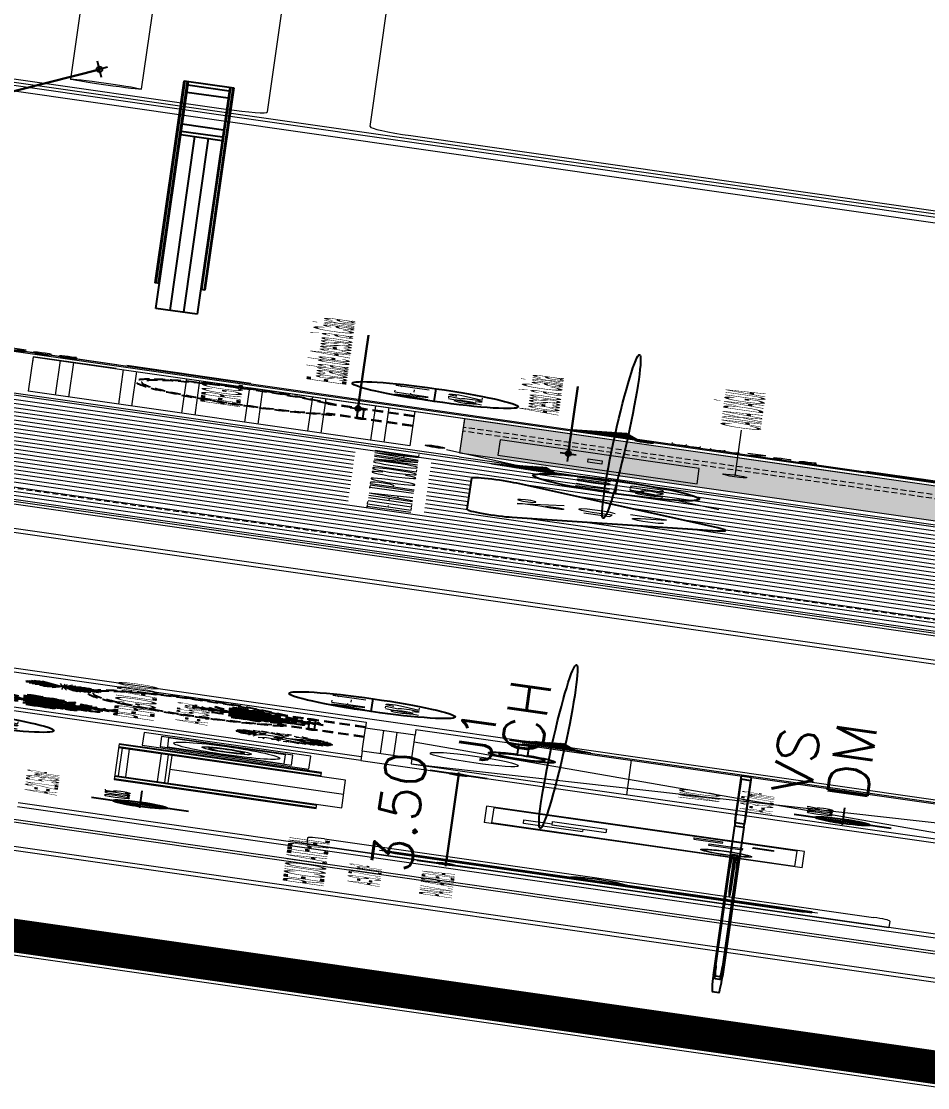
# Model space of a CAD drawing. Header units: millimetres. Extents: x -361192058 to 101130107379, y -14071650034 to 19218552450.
# Drawn here: x -137578.3 to -137417.7, y 41003.3 to 41192.3 of the extents above; entities that cross this region are included whole.
import ezdxf
from ezdxf.enums import TextEntityAlignment as Align

# ---------------------------------------------------------------- set-up
doc = ezdxf.new("R2010")
doc.units = ezdxf.units.MM
doc.header["$LTSCALE"] = 0.5
doc.linetypes.add('HIDDEN', pattern=[0.375, 0.25, -0.125])
doc.linetypes.add('HIDDEN2', pattern=[0.1875, 0.125, -0.0625])
for name, color, linetype in [('02', 2, 'Continuous'), ('08', 8, 'Continuous'), ('3', 3, 'Continuous'), ('APBAN', 4, 'Continuous'), ('CONEXAO_AG_FRIA', 3, 'Continuous'), ('CONEXAO_ESGOTO', 7, 'Continuous'), ('DETALHE_CONEXAO_EG', 3, 'Continuous'), ('DIVERSOS', 4, 'Continuous'), ('ESQUADRIA', 3, 'Continuous'), ('ESQUADRIAS', 3, 'Continuous'), ('FMPLANT', 3, 'Continuous'), ('HATCH', 8, 'Continuous'), ('MOBIL-I', 251, 'Continuous'), ('parede', 2, 'Continuous'), ('PISO', 8, 'Continuous'), ('projeção 02', 7, 'HIDDEN2'), ('texto pequeno', 3, 'Continuous'), ('TEXTO2', 3, 'Continuous'), ('tubulação esg', 4, 'Continuous'), ('TUBULAÇÃO_HIDRÁULICA', 5, 'Continuous'), ('TXT_0', 7, 'Continuous')]:
    doc.layers.add(name, color=color, linetype=linetype)
doc.styles.add('ADITIVOCAD', font='ROMANS.shx')
doc.styles.add('R80', font='simplex.shx', dxfattribs={"height": 0.2})
doc.styles.add('ROMANS', font='romans', dxfattribs={"height": 0.1})
doc.styles.add('SANSSERIF', font='sas_____.pfb', dxfattribs={"height": 1})
doc.styles.get("Standard").update_dxf_attribs({"font": 'txt.shx', "height": 0.12})
doc.dimstyles.new('COTAS', dxfattribs={"dimtxt": 0.08, "dimasz": 0.06, "dimexe": 0.18, "dimexo": 0.0625, "dimgap": 0.05, "dimtad": 1, "dimdec": 4, "dimzin": 4, "dimdsep": 46, "dimtxsty": 'R80', "dimblk1": 'DOT', "dimblk2": 'DOT', "dimsah": 1, "dimcen": 0.09, "dimse1": 1, "dimse2": 1, "dimclrt": 150, "dimadec": 0, "dimazin": 0, "dimtfac": 1, "dimtdec": 4, "dimtmove": 2, "dimatfit": 3, "dimldrblk": 'DOT', "dimfxl": 0, "dimtolj": 1, "dimtzin": 0, "dimarcsym": 0})
doc.dimstyles.new('ESCALA50', dxfattribs={"dimtxt": 0.1, "dimasz": 0.06, "dimexe": 0.18, "dimexo": 0.06, "dimgap": 0.1, "dimtad": 1, "dimzin": 4, "dimdsep": 46, "dimtxsty": 'Standard', "dimblk1": 'BOLA', "dimblk2": 'BOLA', "dimsah": 1, "dimcen": -0.06, "dimse1": 1, "dimse2": 1, "dimclrd": 7, "dimclrt": 3, "dimadec": 0, "dimazin": 0, "dimtfac": 1, "dimtix": 1, "dimtmove": 0, "dimatfit": 3, "dimldrblk": 'BOLA', "dimfxl": 0, "dimtolj": 1, "dimtzin": 4, "dimarcsym": 0})

# ---------------------------------------------------------------- blocks, each defined once
blk = doc.blocks.new('_Dot')
at = {"color": 0, "lineweight": -2}
blk.add_line((-0.5, 0), (-1, 0), dxfattribs=at)
at = {"color": 0, "const_width": 0.5}
blk.add_lwpolyline([(-0.25, 0, 1), (0.25, 0, 1)], format="xyb", close=True, dxfattribs=at)
blk = doc.blocks.new('DOT')
for p, q in [((0, -1.5), (0, 1.5)), ((1.5, 0), (-1.5, 0))]:
    blk.add_line(p, q)
blk.add_circle((0, 0), 0.5)
blk = doc.blocks.new('ADC_SETA3')
blk.add_lwpolyline([(-0.3034, 0), (0.3034, 0, 0.668179), (0.3317, 0.0683), (0.0283, 0.3746, 0.414214), (-0.0283, 0.3746), (-0.3317, 0.0683, 0.668179), (-0.3034, 0), (-0.3034, 0)], format="xyb")
blk = doc.blocks.new('BOLA')
for p, q in [((0, -1.435), (0, 1.435)), ((-1.435, 0), (1.435, 0))]:
    blk.add_line(p, q)
blk.add_circle((0, 0), 0.452)
blk = doc.blocks.new('ESCADA')
at = {"layer": '08', "linetype": 'HIDDEN'}
for p, q in [((-0.22, 0.91), (-0.22, 0.6222)), ((-0.2, 0.91), (-0.2, 0.6222)), ((0.2, 0.91), (0.2, 0.6222)), ((0.22, 0.91), (0.22, 0.6222)), ((-0.2, 0.7422), (0.2, 0.7422)), ((-0.2, 0.7222), (0.2, 0.7222)), ((-0.22, 0.6222), (-0.2, 0.6222)), ((0.2, 0.6222), (0.22, 0.6222))]:
    blk.add_line(p, q, dxfattribs=at)
for points in [[(-0.21, 0.7222, 1), (-0.21, 0.7422, 1)], [(0.21, 0.7222, -1), (0.21, 0.7422, -1)]]:
    blk.add_lwpolyline(points, format="xyb", close=True, dxfattribs=at)
for centre in [(-0.21, 0.7322), (0.21, 0.7322)]:
    blk.add_circle(centre, 0.0175, dxfattribs=at)
for radius, start, end in [(0.37, 126.4837, 53.5163), (0.35, 128.9448, 51.0552)]:
    blk.add_arc((0, 0.35), radius, start, end, dxfattribs=at)
blk = doc.blocks.new('Adh_hicol0')
for radius in [0.559, 0.515]:
    blk.add_circle((0, 0), radius)
blk = doc.blocks.new('Adh_BalaoAf')
for p, q in [((0, 0), (0.65, 0)), ((1.8, 0), (1.15, 0))]:
    blk.add_line(p, q)
blk.add_circle((0.9, 0), 0.25)
blk = doc.blocks.new('Adh_Afn')
blk.add_line((-0.25, 0), (0.25, 0))
blk.add_circle((0, 0), 0.25)
at = {"flags": 8}
for tag, p in [('$AF', (0, 0.0703)), ('$DIAM', (0, -0.0909))]:
    blk.add_attdef(tag, text='', height=0.1, dxfattribs=at).set_placement(p, align=Align.MIDDLE)
blk = doc.blocks.new('s1')
for p, q in [((0.7674, 1.4896), (0.7674, 2.0988)), ((0.7674, 2.0988), (2.7072, 2.0988)), ((0.9277, 1.4148), (0.9277, 2.0988)), ((2.5469, 2.0988), (2.5469, 1.4148)), ((2.7072, 2.0988), (2.7072, 1.4896)), ((0.9277, 1.9385), (2.5469, 1.9385)), ((1.4675, 1.9385), (1.4675, 1.4148)), ((2.0072, 1.9385), (2.0072, 1.4148)), ((0.9277, 1.4896), (0.7674, 1.4896)), ((2.7072, 1.4896), (2.5469, 1.4896)), ((2.5469, 1.4148), (0.9277, 1.4148))]:
    blk.add_line(p, q)
at = {"layer": 'PISO'}
for p, q in [((0.7781, 1.4896), (0.7781, 2.0988)), ((0.7995, 1.4896), (0.7995, 2.0988)), ((0.8957, 1.4896), (0.8957, 2.0988)), ((0.9171, 1.4896), (0.9171, 2.0988)), ((0.9277, 2.0881), (2.5469, 2.0881)), ((2.5576, 2.0988), (2.5576, 1.4896)), ((2.579, 2.0988), (2.579, 1.4896)), ((2.6752, 2.0988), (2.6752, 1.4896)), ((2.6965, 2.0988), (2.6965, 1.4896)), ((0.9277, 2.0667), (2.5469, 2.0667)), ((0.9277, 1.9705), (2.5469, 1.9705)), ((0.9277, 1.9492), (2.5469, 1.9492))]:
    blk.add_line(p, q, dxfattribs=at)
blk = doc.blocks.new('ADC_CHUVEIRO')
for p, q in [((0, 0.045), (0, -0.045)), ((0.03, 0.015), (0, 0.045)), ((0.395, 0.015), (0.03, 0.015)), ((0.03, -0.015), (0.03, 0.015)), ((0, -0.045), (0.03, -0.015)), ((0.03, -0.015), (0.3953, -0.015))]:
    blk.add_line(p, q)
blk.add_circle((0.494, 0.0009), 0.07)
blk.add_arc((0.494, 0.0009), 0.1, 189.1456, 171.891)
blk = doc.blocks.new('Adc_nivelpl')
h = blk.add_hatch()
h.set_pattern_fill('_U', color=256, scale=0.005, angle=45, style=0, double=1)
h.set_pattern_definition([(45, (-5.8772514, -3.5161936), (-0.003535534, 0.003535534), []), (135, (-5.8772514, -3.5161936), (-0.003535534, -0.003535534), [])])
h.paths.add_polyline_path([(0.1954, -0.0865, 0.414214), (0.0865, -0.1954), (0.1954, -0.1954)])
h.paths.add_polyline_path([(0.1954, -0.1954), (0.1954, -0.3043, 0.414214), (0.3043, -0.1954)])
for p, q in [((0.1954, 0), (0.1954, -0.3908)), ((0.8958, -0.1954), (0, -0.1954))]:
    blk.add_line(p, q)
blk.add_circle((0.1954, -0.1954), 0.1089)
at = {"flags": 8}
blk.add_attdef('NIVEL', (0.3642, -0.1501), '', height=0.1, dxfattribs=at)
blk = doc.blocks.new('ADC_VASO_02')
blk.add_lwpolyline([(-0.175, 0.15), (-0.175, 0.6, -0.414214), (-0.125, 0.65), (0.125, 0.65, -0.414214), (0.175, 0.6), (0.175, 0.1496)], format="xyb")
for points in [[(0.1388, 0.2754, -0.414214), (0.0988, 0.2354), (-0.0948, 0.2354, -0.414214), (-0.1348, 0.2754), (-0.1348, 0.5704, -0.414214), (-0.0948, 0.6104), (0.0988, 0.6104, -0.414214), (0.1388, 0.5704)], [(0.1303, 0.2754, -0.414214), (0.0988, 0.2439), (-0.0948, 0.2439, -0.414214), (-0.1263, 0.2754), (-0.1263, 0.5704, -0.414214), (-0.0948, 0.6019), (0.0988, 0.6019, -0.414214), (0.1303, 0.5704)], [(-0.17, 0.15, 0.414214), (-0.2, 0.12), (-0.2, 0), (0.2, 0), (0.2, 0.12, 0.414214), (0.17, 0.15)], [(-0.17, 0.14, 0.414214), (-0.19, 0.12), (-0.19, 0.01), (0.19, 0.01), (0.19, 0.12, 0.414214), (0.17, 0.14)]]:
    blk.add_lwpolyline(points, format="xyb", close=True)
blk.add_lwpolyline([(0.0363, 0.2439), (0.0363, 0.3375), (-0.0344, 0.3375), (-0.0344, 0.2439)])
blk.add_arc((0.0009, 0.3215), 0.0388, 24.3951, 155.6049)
blk = doc.blocks.new('A1194DB', base_point=(2.905, 11.0463))
for p in [(2.905, 11.5463), (2.4126, 11.1332), (3.3974, 11.1332), (2.9918, 10.5539)]:
    blk.add_line(p, (2.905, 11.0463))
for centre, radius, start, end in [((2.8119, 11.432), 0.1154, 36.28997, 99.62433), ((2.7184, 11.2969), 0.2598, 44.07628, 73.37936), ((2.998, 11.432), 0.1154, 80.37567, 143.71003), ((3.0916, 11.2969), 0.2598, 106.62064, 135.92372), ((2.8119, 11.3638), 0.1154, 36.28997, 99.62433), ((2.7184, 11.2287), 0.2598, 44.07628, 73.37936), ((2.998, 11.3638), 0.1154, 80.37567, 143.71003), ((3.0916, 11.2287), 0.2598, 106.62064, 135.92372), ((2.695, 11.3621), 0.0575, 139.742, 258.74753), ((2.7729, 11.4076), 0.1251, 184.61802, 228.21064), ((2.7604, 11.2616), 0.1598, 25.24891, 95.39371), ((2.6762, 11.1619), 0.2679, 31.37119, 75.03657), ((3.0495, 11.2616), 0.1598, 84.60629, 154.75109), ((3.1337, 11.1619), 0.2679, 104.96343, 148.62881), ((2.7604, 11.1707), 0.1598, 25.24891, 95.39371), ((2.6762, 11.0709), 0.2679, 31.37119, 75.03657), ((3.0495, 11.1707), 0.1598, 84.60629, 154.75109), ((3.1337, 11.0709), 0.2679, 104.96343, 148.62881), ((3.2361, 11.2628), 0.1154, 80.37567, 143.71003), ((3.3297, 11.1277), 0.2598, 106.62064, 135.92372), ((2.5413, 11.2049), 0.1154, 160.37567, 223.71003), ((2.6906, 11.2736), 0.2598, 186.62064, 215.92372), ((2.6085, 11.1931), 0.1154, 160.37567, 223.71003), ((2.7578, 11.2618), 0.2598, 186.62064, 215.92372), ((2.7181, 11.2261), 0.1598, 164.60629, 234.75109), ((2.8309, 11.2917), 0.2679, 184.96343, 228.62881), ((2.8076, 11.2103), 0.1598, 164.60629, 234.75109), ((2.9205, 11.2759), 0.2679, 184.96343, 228.62881), ((2.7506, 11.0931), 0.1558, 3.42594, 103.63458), ((2.6859, 11.0105), 0.2357, 21.66646, 83.18779), ((2.8857, 11.2065), 0.1558, 156.36542, 256.57406), ((2.9783, 11.2559), 0.2357, 176.81221, 238.33354), ((3.0593, 11.0931), 0.1558, 76.36542, 176.57406), ((3.124, 11.0105), 0.2357, 96.81221, 158.33354), ((2.8316, 11.2559), 0.2357, 301.66646, 3.18779), ((2.9242, 11.2065), 0.1558, 283.42594, 23.63458), ((2.8895, 11.2759), 0.2679, 311.37119, 355.03657), ((3.0023, 11.2103), 0.1598, 305.24891, 15.39371), ((2.979, 11.2917), 0.2679, 311.37119, 355.03657), ((3.0919, 11.2261), 0.1598, 305.24891, 15.39371), ((3.0521, 11.2618), 0.2598, 324.07628, 353.37936), ((3.2015, 11.1931), 0.1154, 316.28997, 19.62433), ((3.1193, 11.2736), 0.2598, 324.07628, 353.37936), ((3.2686, 11.2049), 0.1154, 316.28997, 19.62433), ((2.509, 11.0217), 0.1154, 116.28997, 179.62433), ((2.6258, 10.9061), 0.2598, 124.07628, 153.37936), ((2.5762, 11.0099), 0.1154, 116.28997, 179.62433), ((2.693, 10.8942), 0.2598, 124.07628, 153.37936), ((2.6679, 10.9413), 0.1598, 105.24891, 175.39371), ((2.7514, 10.8411), 0.2679, 111.37119, 155.03657), ((2.7574, 10.9256), 0.1598, 105.24891, 175.39371), ((2.841, 10.8253), 0.2679, 111.37119, 155.03657), ((2.8321, 10.9024), 0.1558, 83.42594, 183.63458), ((2.9022, 10.8244), 0.2357, 101.66646, 163.18779), ((2.8087, 11.0276), 0.0563, 114.22575, 255.12788), ((2.8535, 11.0404), 0.078, 150.43977, 228.66943), ((2.9077, 10.8244), 0.2357, 16.81221, 78.33354), ((2.9778, 10.9024), 0.1558, 356.36542, 96.57406), ((2.9689, 10.8253), 0.2679, 24.96343, 68.62881), ((3.0525, 10.9256), 0.1598, 4.60629, 74.75109), ((3.0585, 10.8411), 0.2679, 24.96343, 68.62881), ((3.1421, 10.9413), 0.1598, 4.60629, 74.75109), ((3.1169, 10.8942), 0.2598, 26.62064, 55.92372), ((3.2338, 11.0099), 0.1154, 0.37567, 63.71003), ((3.1373, 10.5587), 0.5402, 115.47721, 156.6585), ((2.7588, 10.9805), 0.0869, 144.98654, 244.40339), ((2.9354, 11.0633), 0.25, 187.57587, 215.89417), ((2.683, 11.0436), 0.2357, 286.81221, 348.33354), ((2.7611, 10.9735), 0.1558, 266.36542, 6.57406), ((2.916, 10.9339), 0.1295, 161.44767, 239.36723), ((3.2224, 11.0216), 0.4224, 185.40074, 208.13904), ((3.0651, 11.0271), 0.1558, 193.42594, 293.63458), ((3.1145, 11.1197), 0.2357, 211.66646, 273.18779), ((2.5634, 10.9046), 0.0575, 139.742, 258.74753), ((2.6413, 10.9501), 0.1251, 184.61802, 228.21064), ((2.6825, 10.8858), 0.0575, 139.742, 258.74753), ((2.7604, 10.9313), 0.1251, 184.61802, 228.21064), ((2.791, 10.8669), 0.0766, 138.87442, 278.97626), ((2.8575, 10.9036), 0.125, 173.75364, 244.09705), ((3.3391, 11.1328), 0.2598, 234.07628, 263.37936), ((3.2704, 10.9835), 0.1154, 226.28997, 289.62433), ((2.7249, 10.8131), 0.057, 167.05775, 302.85325), ((2.7577, 10.8453), 0.08, 185.18449, 268.65396), ((2.6839, 10.9824), 0.2679, 294.96343, 338.62881), ((2.7842, 10.8988), 0.1598, 274.60629, 344.75109), ((3.1345, 11.0618), 0.2679, 221.37119, 265.03657), ((3.0689, 10.949), 0.1598, 215.24891, 285.39371), ((3.2089, 10.7748), 0.0575, 101.25247, 220.258), ((3.2868, 10.7293), 0.1251, 131.78936, 175.38198), ((2.7249, 10.7316), 0.057, 167.05775, 302.85325), ((2.7577, 10.7638), 0.08, 185.18449, 268.65396), ((2.6997, 10.8928), 0.2679, 294.96343, 338.62881), ((2.8, 10.8092), 0.1598, 274.60629, 344.75109), ((3.1503, 10.9723), 0.2679, 221.37119, 265.03657), ((3.0847, 10.8594), 0.1598, 215.24891, 285.39371), ((2.7529, 10.8344), 0.2598, 296.62064, 325.92372), ((2.8685, 10.7175), 0.1154, 270.37567, 333.71003), ((3.1204, 10.8992), 0.2598, 234.07628, 263.37936), ((3.0517, 10.7498), 0.1154, 226.28997, 289.62433), ((2.7647, 10.7672), 0.2598, 296.62064, 325.92372), ((2.8803, 10.6504), 0.1154, 270.37567, 333.71003), ((3.1323, 10.832), 0.2598, 234.07628, 263.37936), ((3.0635, 10.6827), 0.1154, 226.28997, 289.62433)]:
    blk.add_arc(centre, radius, start, end)
blk = doc.blocks.new('*D1657')
at = {"layer": 'Defpoints', "color": 0, "transparency": 16777216}
for p in [(3985.4769, 2469.3613), (3985.4769, 2469.3613), (3988.9769, 2469.3613)]:
    blk.add_point(p, dxfattribs=at)
at = {"layer": 'DIVERSOS', "color": 7, "lineweight": -2, "transparency": 16777216}
blk.add_line((3988.9169, 2469.3613), (3985.5369, 2469.3613), dxfattribs=at)
at = {"layer": 'DIVERSOS', "color": 7, "lineweight": -2, "transparency": 16777216, "xscale": 0.06, "yscale": 0.06, "zscale": 0.06, "rotation": 180}
blk.add_blockref('BOLA', (3985.4769, 2469.3613), dxfattribs=at)
at = {"layer": 'DIVERSOS', "color": 7, "lineweight": -2, "transparency": 16777216, "xscale": 0.06, "yscale": 0.06, "zscale": 0.06}
blk.add_blockref('BOLA', (3988.9769, 2469.3613), dxfattribs=at)
at = {"layer": 'DIVERSOS', "color": 3, "lineweight": 18, "transparency": 16777216, "insert": (3987.2269, 2469.5213), "char_height": 0.12, "attachment_point": 5}
blk.add_mtext('\\A1;3.50', dxfattribs=at)
blk = doc.blocks.new('APROVADO QUADRA 21.2 MBVII')
at = {"layer": 'DIVERSOS', "lineweight": 18}
h = blk.add_hatch(dxfattribs=at)
h.set_pattern_fill('AR-CONC', color=8, scale=0.002, style=0)
h.set_pattern_definition([(50, (2631.5659, 1171.2343), (0.36436934, -0.03187817), [0.0381, -0.4191]), (355, (2631.5659, 1171.2343), (-0.07048565, 0.382113286), [0.03048, -0.33528]), (100.451, (2631.59628, 1171.23164), (0.293885003, 0.350233376), [0.03238, -0.35618]), (46.1842, (2631.5659, 1171.3359), (0.54215808, -0.08408466), [0.05715, -0.62865]), (96.6356, (2631.6111, 1171.3289), (0.47480847, 0.49485111), [0.04857, -0.53427]), (351.184, (2631.5659, 1171.3359), (0.47480921, 0.49485024), [0.04572, -0.50292]), (21, (2631.6167, 1171.3105), (0.30322976, -0.204531037), [0.0381, -0.4191]), (326, (2631.6167, 1171.3105), (0.12360406, 0.36837593), [0.03048, -0.33528]), (71.4514, (2631.642, 1171.29346), (0.42683298, 0.163845715), [0.03238, -0.35618]), (37.5, (2631.56591, 1171.2343), (0.0061772065, 0.169110078), [0, -0.331216, 0, -0.34036, 0, -0.33655]), (7.5, (2631.56591, 1171.2343), (0.133639325, 0.20036115), [0, -0.194056, 0, -0.323596, 0, -0.12827]), (327.5, (2631.45263, 1171.2343), (0.27118119, -0.011457488), [0, -0.127, 0, -0.39624, 0, -0.52578]), (317.5, (2631.40183, 1171.2343), (0.296258363, 0.050852982), [0, -0.1651, 0, -0.263144, 0, -0.37338])])
h.paths.add_polyline_path([(4002.6691, 2469.4943), (4002.6691, 2467.1443), (4001.3191, 2467.1443), (4001.3191, 2469.4943)])
edge = h.paths.add_edge_path(flags=17)
edge.add_line((4002.6691, 2469.4943), (4002.4441, 2469.4943))
at = {"layer": 'HATCH', "lineweight": 18}
h = blk.add_hatch(dxfattribs=at)
h.set_pattern_fill('LINE,_O', color=256, scale=0.001, angle=337.2881)
h.set_pattern_definition([(337.28811485, (1767.6451693, 2332.3506027), (0.0012258592473, 0.002928804211), [])])
h.paths.add_polyline_path([(4001.2451, 2469.2324), (4001.0818, 2469.3985), (4001.0428, 2469.197)])
h = blk.add_hatch(dxfattribs=at)
h.set_pattern_fill('LINE,_O', color=256, scale=0.001, angle=-21.5112)
h.set_pattern_definition([(338.48882318, (1760.5087426, 2285.407704), (0.001164217631, 0.002953848728), [])])
h.paths.add_polyline_path([(3990.7499, 2469.0641), (3990.5832, 2469.2267), (3990.5484, 2469.0244)])
h = blk.add_hatch(dxfattribs=at)
h.set_pattern_fill('LINE,_O', color=256, scale=0.001, angle=-21.5112)
h.set_pattern_definition([(338.48882318, (1772.7443883, 2285.3521848), (0.001164217631, 0.002953848728), [])])
h.paths.add_polyline_path([(4002.9855, 2469.0086), (4002.8189, 2469.1712), (4002.7841, 2468.9689)])
at = {"color": 8, "lineweight": 18}
blk.add_line((3989.4496, 2469.7532), (3989.4456, 2469.7471), dxfattribs=at)
at = {"layer": '02', "color": 8, "lineweight": 18}
blk.add_line((4002.8191, 2470.7943), (4002.8191, 2470.9443), dxfattribs=at)
at = {"layer": '02', "lineweight": 18}
blk.add_lwpolyline([(3979.6187, 2438.8395), (4040.8187, 2438.8395), (4040.8187, 2483.3895), (3979.6187, 2483.3895)], close=True, dxfattribs=at)
at = {"layer": '02', "lineweight": 18, "const_width": 0.1}
blk.add_lwpolyline([(3980.3687, 2439.5895), (4040.0687, 2439.5895), (4040.0687, 2482.6395), (3980.3687, 2482.6395)], close=True, dxfattribs=at)
at = {"layer": '02', "color": 5, "lineweight": 18}
blk.add_circle((3990.5296, 2469.0099), 0.0284, dxfattribs=at)
at = {"layer": 'CONEXAO_ESGOTO', "lineweight": 18}
for p, q in [((4002.8416, 2470.14), (4002.8416, 2470.5142)), ((4002.8416, 2467.9105), (4002.8416, 2468.2848))]:
    blk.add_line(p, q, dxfattribs=at)
for points in [[(4002.8416, 2470.5142), (4002.804, 2470.3382), (4002.8791, 2470.3382)], [(4002.8416, 2468.2848), (4002.804, 2468.1087), (4002.8791, 2468.1087)]]:
    blk.add_solid(points, dxfattribs=at)
at = {"layer": 'DETALHE_CONEXAO_EG', "lineweight": 18}
for radius in [0.03, 0.0275]:
    blk.add_circle((4001.4225, 2469.5697), radius, dxfattribs=at)
for centre, radius, start, end in [((4001.4225, 2469.5697), 0.025, 0.1014, 180.0974), ((4001.41, 2469.5641), 0.0137, 24.1256, 156.0732), ((4001.4225, 2469.5697), 0.025, 180.1001, 0.0961), ((4001.4349, 2469.5753), 0.0137, 204.1256, 336.0732)]:
    blk.add_arc(centre, radius, start, end, dxfattribs=at)
at = {"layer": 'DIVERSOS', "color": 8, "lineweight": 18}
for p, q in [((3995.8191, 2456.1443), (3995.8191, 2478.7443)), ((3995.9691, 2456.6443), (3995.9691, 2478.7443)), ((4002.8191, 2470.5443), (4002.8191, 2471.6943)), ((4002.6691, 2470.5443), (4002.6691, 2470.7943)), ((4001.3191, 2470.7118), (4002.6691, 2470.7118)), ((4001.3191, 2470.6718), (4002.6691, 2470.6718)), ((4001.3191, 2470.5218), (4002.6691, 2470.5218)), ((4001.3191, 2470.4818), (4002.6691, 2470.4818)), ((4001.3191, 2470.3318), (4002.6691, 2470.3318)), ((4001.3191, 2470.2918), (4002.6691, 2470.2918)), ((4001.3191, 2470.1418), (4002.6691, 2470.1418)), ((4001.3191, 2470.1018), (4002.6691, 2470.1018)), ((4001.3191, 2469.9518), (4002.6691, 2469.9518)), ((4001.3191, 2469.9118), (4002.6691, 2469.9118)), ((4001.3191, 2469.7618), (4002.6691, 2469.7618)), ((4001.3191, 2469.7218), (4002.6691, 2469.7218)), ((3989.3519, 2469.6565), (3990.2519, 2469.6565)), ((3989.3519, 2469.5065), (3990.2519, 2469.5065))]:
    blk.add_line(p, q, dxfattribs=at)
at = {"layer": 'DIVERSOS', "lineweight": 18}
for p, q in [((4001.3808, 2469.5349), (4001.0428, 2469.197)), ((4002.7841, 2468.9689), (4002.8189, 2469.1712)), ((4000.551, 2468.7051), (4000.6893, 2468.8434))]:
    blk.add_line(p, q, dxfattribs=at)
blk.add_lwpolyline([(4002.7841, 2468.9689), (4002.9855, 2469.0086), (4002.8189, 2469.1712)], dxfattribs=at)
at = {"layer": 'DIVERSOS', "color": 8, "lineweight": 18}
blk.add_lwpolyline([(4001.6714, 2469.1118), (4001.8033, 2469.1118), (4001.8033, 2469.0697), (4001.6714, 2469.0697)], close=True, dxfattribs=at)
at = {"layer": 'DIVERSOS', "lineweight": 18}
blk.add_circle((4000.8661, 2469.0202), 0.25, dxfattribs=at)
at = {"layer": 'ESQUADRIA', "color": 8, "lineweight": 18}
for p, q in [((3990.2519, 2469.6015), (3989.3519, 2469.6015)), ((3990.2519, 2469.5615), (3989.3519, 2469.5615))]:
    blk.add_line(p, q, dxfattribs=at)
at = {"layer": 'ESQUADRIAS', "color": 8, "lineweight": 18}
for p, q in [((4002.8191, 2478.7443), (4002.8191, 2463.7443)), ((3997.0191, 2472.7943), (3997.0191, 2466.4943)), ((4001.1691, 2469.4943), (4001.1691, 2470.9443)), ((4002.6691, 2470.7943), (4001.3191, 2470.7943)), ((4001.3191, 2469.6443), (4001.3191, 2470.7943)), ((4002.6691, 2470.7943), (4002.4441, 2470.7943)), ((4002.6691, 2470.7943), (4002.6691, 2468.1443)), ((4002.6691, 2470.1443), (4002.6691, 2468.2943)), ((4002.6691, 2470.1443), (4002.6691, 2468.2943)), ((4002.6691, 2469.6443), (4001.3191, 2469.6443)), ((4002.6691, 2469.6443), (4002.4441, 2469.6443)), ((4001.1691, 2469.4943), (4001.1691, 2466.9943)), ((4002.6691, 2469.4943), (4001.3191, 2469.4943)), ((4001.3191, 2469.4943), (4001.3191, 2467.1443)), ((4002.6691, 2468.1443), (4002.6691, 2464.4443))]:
    blk.add_line(p, q, dxfattribs=at)
blk.add_lwpolyline([(4001.4373, 2468.78), (4002.0373, 2468.78), (4002.0373, 2469.38), (4001.4373, 2469.38)], close=True, dxfattribs=at)
at = {"layer": 'FMPLANT', "color": 8, "lineweight": 18}
for p, q in [((3990.1794, 2470.5666), (3990.1279, 2470.6662)), ((3990.1794, 2470.5666), (3990.1354, 2470.6681)), ((3990.1794, 2470.5666), (3990.1545, 2470.6771)), ((3990.1794, 2470.5666), (3990.1645, 2470.6792)), ((3990.172, 2470.6224), (3990.1745, 2470.6781)), ((3990.1794, 2470.5666), (3990.1828, 2470.6792)), ((3990.1794, 2470.5666), (3990.1953, 2470.6792)), ((3990.1794, 2470.5666), (3990.2094, 2470.6741)), ((3990.1794, 2470.5666), (3990.2277, 2470.6672)), ((3990.1794, 2470.5666), (3990.2384, 2470.6621)), ((3990.0946, 2470.6178), (3990.0914, 2470.6303)), ((3990.1794, 2470.5666), (3990.0931, 2470.6362)), ((3990.1794, 2470.5666), (3990.1046, 2470.6503)), ((3990.1794, 2470.5666), (3990.1171, 2470.6592)), ((3990.1794, 2470.5666), (3990.2484, 2470.6542)), ((3990.1794, 2470.5666), (3990.265, 2470.6413)), ((3990.1794, 2470.5666), (3990.2742, 2470.6303)), ((3990.2265, 2470.6077), (3990.2551, 2470.6542)), ((3990.1794, 2470.5666), (3990.0748, 2470.5984)), ((3990.0748, 2470.5984), (3990.0748, 2470.5984)), ((3990.1794, 2470.5666), (3990.0773, 2470.6124)), ((3990.1794, 2470.5666), (3990.084, 2470.6243)), ((3990.1794, 2470.5666), (3990.0682, 2470.5704)), ((3990.1794, 2470.5666), (3990.0682, 2470.5555)), ((3990.1794, 2470.5666), (3990.0723, 2470.5346)), ((3990.1794, 2470.5666), (3990.0773, 2470.5207)), ((3990.1794, 2470.5666), (3990.0823, 2470.5117)), ((3990.1794, 2470.5666), (3990.0931, 2470.4987)), ((3990.1794, 2470.5666), (3990.1005, 2470.4858)), ((3990.1794, 2470.5666), (3990.1071, 2470.4828)), ((3990.1794, 2470.5666), (3990.1462, 2470.4608)), ((3990.1794, 2470.5666), (3990.162, 2470.4597)), ((3990.1794, 2470.5666), (3990.1712, 2470.4537)), ((3990.1794, 2470.5666), (3990.177, 2470.4548)), ((3990.1794, 2470.5666), (3990.2925, 2470.5755)), ((3990.1794, 2470.5666), (3990.2916, 2470.5614)), ((3990.1794, 2470.5666), (3990.29, 2470.5545)), ((3990.1794, 2470.5666), (3990.285, 2470.5295)), ((3990.1794, 2470.5666), (3990.2808, 2470.5136)), ((3990.1794, 2470.5666), (3990.2725, 2470.5017)), ((3990.1794, 2470.5666), (3990.1945, 2470.4518)), ((3990.1794, 2470.5666), (3990.1836, 2470.4567)), ((3990.1794, 2470.5666), (3990.2309, 2470.4668)), ((3990.1794, 2470.5666), (3990.2451, 2470.4747)), ((3990.1794, 2470.5666), (3990.2609, 2470.4817)), ((3990.1794, 2470.5666), (3990.2161, 2470.4597)), ((3990.1794, 2470.5666), (3990.2684, 2470.4877)), ((3990.1794, 2470.5666), (3990.2966, 2470.5396)), ((3990.1794, 2470.5666), (3990.2086, 2470.4588)), ((3990.1088, 2470.5455), (3990.0731, 2470.5246)), ((3990.2478, 2470.5189), (3990.2659, 2470.4976)), ((3990.1576, 2470.4973), (3990.1554, 2470.4597)), ((3989.387, 2470.0064), (3989.4132, 2470.0366)), ((3989.387, 2470.0064), (3989.3881, 2470.0281)), ((3989.4253, 2470.0076), (3989.4284, 2470.0366)), ((3989.4395, 2470.0112), (3989.4375, 2470.0378)), ((3989.4556, 2470.022), (3989.4485, 2470.0366)), ((3989.4496, 2470.0112), (3989.4668, 2470.0342)), ((3989.4778, 2470.0003), (3989.4697, 2470.0318)), ((3989.4768, 2469.9651), (3989.4809, 2470.0331)), ((3989.493, 2470.0088), (3989.4909, 2470.0281)), ((3989.3739, 2469.9942), (3989.3345, 2469.999)), ((3989.3739, 2469.9942), (3989.3709, 2470.0233)), ((3989.387, 2470.0064), (3989.3739, 2469.9942)), ((3989.4284, 2469.9857), (3989.387, 2470.0064)), ((3989.3901, 2469.976), (3989.389, 2469.9942)), ((3989.4082, 2469.999), (3989.4152, 2470.0161)), ((3989.4485, 2470.0112), (3989.4253, 2470.0076)), ((3989.4536, 2469.976), (3989.4496, 2470.0112)), ((3989.4688, 2469.9894), (3989.4626, 2470.0064)), ((3989.4919, 2470.0076), (3989.5071, 2470.0172)), ((3989.4919, 2469.987), (3989.4919, 2470.0076)), ((3989.503, 2469.9797), (3989.5142, 2469.9979)), ((3989.5131, 2469.999), (3989.5182, 2470.0148)), ((3989.5142, 2469.9979), (3989.5312, 2469.999)), ((3989.3376, 2469.9445), (3989.3083, 2469.9688)), ((3989.391, 2469.9736), (3989.3184, 2469.9857)), ((3989.3901, 2469.9749), (3989.4284, 2469.9857)), ((3989.4395, 2469.9471), (3989.391, 2469.9736)), ((3989.4304, 2469.987), (3989.4536, 2469.976)), ((3989.4395, 2469.9482), (3989.4355, 2469.9664)), ((3989.4395, 2469.9471), (3989.4768, 2469.9651)), ((3989.4556, 2469.9773), (3989.4688, 2469.9894)), ((3989.4768, 2469.9664), (3989.497, 2469.9471)), ((3989.4789, 2469.9918), (3989.503, 2469.9797)), ((3989.5312, 2469.9664), (3989.5433, 2469.987)), ((3989.5334, 2469.9495), (3989.5312, 2469.9664)), ((3989.5323, 2469.9675), (3989.5585, 2469.9688)), ((3989.3204, 2469.9567), (3989.3003, 2469.9506)), ((3989.3305, 2469.9215), (3989.3376, 2469.9445)), ((3989.4333, 2469.891), (3989.4395, 2469.9471)), ((3989.5252, 2469.9265), (3989.5334, 2469.9482)), ((3989.5334, 2469.9482), (3989.5565, 2469.9458)), ((3989.5433, 2469.9215), (3989.5575, 2469.9325)), ((3989.5565, 2469.9458), (3989.5625, 2469.9616)), ((3989.5565, 2469.9458), (3989.5717, 2469.9421)), ((3989.5575, 2469.9325), (3989.5777, 2469.9276)), ((3989.3103, 2469.913), (3989.2911, 2469.9071)), ((3989.3215, 2469.9022), (3989.2952, 2469.9289)), ((3989.3486, 2469.9143), (3989.3215, 2469.9022)), ((3989.4313, 2469.8889), (3989.3305, 2469.9214)), ((3989.3628, 2469.8913), (3989.3376, 2469.8985)), ((3989.3779, 2469.9046), (3989.3426, 2469.8683)), ((3989.4031, 2469.8985), (3989.391, 2469.9228)), ((3989.4899, 2469.8961), (3989.508, 2469.9215)), ((3989.503, 2469.8974), (3989.5212, 2469.9119)), ((3989.5212, 2469.9119), (3989.5252, 2469.9265)), ((3989.5212, 2469.9119), (3989.5343, 2469.9034)), ((3989.5252, 2469.9276), (3989.5433, 2469.9215)), ((3989.5343, 2469.9034), (3989.5585, 2469.9082)), ((3989.5585, 2469.9082), (3989.5766, 2469.9156)), ((3989.5585, 2469.9082), (3989.5616, 2469.8961)), ((3989.3074, 2469.867), (3989.2882, 2469.8731)), ((3989.3023, 2469.8768), (3989.2891, 2469.8937)), ((3989.2952, 2469.8852), (3989.2902, 2469.8828)), ((3989.3235, 2469.8841), (3989.3023, 2469.8768)), ((3989.3224, 2469.8465), (3989.3074, 2469.867)), ((3989.3416, 2469.8696), (3989.3224, 2469.8465)), ((3989.3426, 2469.8707), (3989.3235, 2469.8841)), ((3989.3426, 2469.8683), (3989.3244, 2469.8138)), ((3989.4313, 2469.8889), (3989.394, 2469.8223)), ((3989.4324, 2469.8876), (3989.4887, 2469.7925)), ((3989.4333, 2469.891), (3989.503, 2469.8974)), ((3989.503, 2469.8974), (3989.5222, 2469.8804)), ((3989.5222, 2469.8804), (3989.5504, 2469.89)), ((3989.5504, 2469.89), (3989.5797, 2469.872)), ((3989.5616, 2469.8961), (3989.5808, 2469.8926)), ((3989.5686, 2469.8791), (3989.5817, 2469.8841)), ((3989.3103, 2469.8659), (3989.2962, 2469.8465)), ((3989.3103, 2469.8331), (3989.2962, 2469.8355)), ((3989.3215, 2469.8477), (3989.3063, 2469.8259)), ((3989.4102, 2469.8501), (3989.3718, 2469.832)), ((3989.3881, 2469.8392), (3989.387, 2469.7956)), ((3989.4172, 2469.8561), (3989.4233, 2469.8283)), ((3989.4586, 2469.844), (3989.4889, 2469.8355)), ((3989.5071, 2469.8344), (3989.5202, 2469.8585)), ((3989.508, 2469.8344), (3989.5565, 2469.8355)), ((3989.5202, 2469.8585), (3989.5363, 2469.8489)), ((3989.5312, 2469.8537), (3989.5423, 2469.8635)), ((3989.5565, 2469.8344), (3989.5706, 2469.8392)), ((3989.5565, 2469.8355), (3989.5596, 2469.8235)), ((3989.3244, 2469.8138), (3989.3113, 2469.8101)), ((3989.3265, 2469.8138), (3989.3215, 2469.7992)), ((3989.3718, 2469.832), (3989.3477, 2469.792)), ((3989.3729, 2469.8053), (3989.3638, 2469.7895)), ((3989.3718, 2469.832), (3989.3729, 2469.8053)), ((3989.3991, 2469.8307), (3989.4233, 2469.8053)), ((3989.4132, 2469.8138), (3989.4031, 2469.8077)), ((3989.4031, 2469.8077), (3989.4051, 2469.7895)), ((3989.4233, 2469.8053), (3989.4112, 2469.746)), ((3989.4668, 2469.8235), (3989.4293, 2469.7762)), ((3989.4778, 2469.809), (3989.4708, 2469.7895)), ((3989.4838, 2469.8029), (3989.508, 2469.8344)), ((3989.499, 2469.8175), (3989.5021, 2469.7981)), ((3989.5323, 2469.8344), (3989.5272, 2469.8125)), ((3989.5272, 2469.8125), (3989.5373, 2469.7823)), ((3989.3477, 2469.792), (3989.3325, 2469.7871)), ((3989.3466, 2469.7908), (3989.3416, 2469.7751)), ((3989.3528, 2469.7762), (3989.3466, 2469.7738)), ((3989.3709, 2469.7714), (3989.3528, 2469.7762)), ((3989.387, 2469.7956), (3989.3618, 2469.7606)), ((3989.3779, 2469.7823), (3989.387, 2469.7702)), ((3989.4172, 2469.7726), (3989.387, 2469.7521)), ((3989.4051, 2469.7895), (3989.394, 2469.7775)), ((3989.4293, 2469.7762), (3989.4253, 2469.746)), ((3989.4304, 2469.7751), (3989.4646, 2469.7751)), ((3989.4476, 2469.7726), (3989.4355, 2469.7606)), ((3989.4516, 2469.8005), (3989.4597, 2469.7884)), ((3989.4646, 2469.7751), (3989.4768, 2469.7532)), ((3989.4657, 2469.7751), (3989.4818, 2469.7714)), ((3989.4708, 2469.7895), (3989.501, 2469.7714)), ((3989.4818, 2469.7714), (3989.497, 2469.7606)), ((3989.501, 2469.7714), (3989.51, 2469.7617)), ((3989.5021, 2469.7981), (3989.5192, 2469.7884)), ((3989.5192, 2469.7884), (3989.5192, 2469.7726)), ((3989.5303, 2469.7968), (3989.5495, 2469.7932)), ((3989.383, 2469.7641), (3989.3718, 2469.758)), ((3989.387, 2469.7702), (3989.383, 2469.7556)), ((3989.4355, 2469.7606), (3989.4496, 2469.7532)), ((3989.4708, 2469.7606), (3989.4597, 2469.7508))]:
    blk.add_line(p, q, dxfattribs=at)
at = {"layer": 'HATCH', "color": 8, "lineweight": 18}
for p, q in [((3997.7479, 2466.4943), (3997.7479, 2478.4943)), ((3997.9066, 2466.4943), (3997.9066, 2478.4943)), ((3998.0654, 2466.4943), (3998.0654, 2478.4943)), ((3998.2241, 2466.4943), (3998.2241, 2478.4943)), ((3998.3829, 2466.4943), (3998.3829, 2478.4943)), ((3998.5416, 2466.4943), (3998.5416, 2478.4943)), ((3998.7004, 2466.4943), (3998.7004, 2478.4943)), ((3997.0804, 2466.4943), (3997.0804, 2477.3443)), ((3997.2391, 2466.4943), (3997.2391, 2477.3443)), ((3997.3979, 2466.4943), (3997.3979, 2477.3443)), ((3997.5566, 2466.4943), (3997.5566, 2477.3443)), ((3998.8591, 2469.8034), (3998.8591, 2473.6785)), ((3999.0179, 2469.8034), (3999.0179, 2473.6785)), ((3999.1766, 2469.8034), (3999.1766, 2473.6785)), ((3999.3354, 2469.8034), (3999.3354, 2473.6785)), ((3996.9191, 2472.7943), (3996.9191, 2466.3943)), ((4000.2879, 2469.8034), (4000.2879, 2472.7486)), ((4000.4466, 2469.8034), (4000.4466, 2472.7486)), ((4000.6054, 2469.8034), (4000.6054, 2472.7486)), ((4000.7641, 2469.8034), (4000.7641, 2472.7486)), ((4000.9229, 2469.2899), (4000.9229, 2472.7486)), ((4001.0816, 2469.2899), (4001.0816, 2472.7486)), ((3999.4941, 2469.8034), (3999.4941, 2471.8443)), ((3999.6529, 2469.8034), (3999.6529, 2471.8443)), ((3999.8116, 2469.8034), (3999.8116, 2471.8443)), ((3999.9704, 2469.8034), (3999.9704, 2471.8443)), ((4000.1291, 2469.8034), (4000.1291, 2471.8443)), ((3998.8591, 2466.4943), (3998.8591, 2469.5737)), ((3999.0179, 2466.4943), (3999.0179, 2469.5737)), ((3999.1766, 2469.4462), (3999.1766, 2469.5737)), ((3999.3354, 2469.4488), (3999.3354, 2469.5737)), ((3999.4941, 2469.4488), (3999.4941, 2469.5737)), ((3999.6529, 2469.4488), (3999.6529, 2469.5737)), ((3999.8116, 2469.4488), (3999.8116, 2469.5737)), ((3999.9704, 2469.4488), (3999.9704, 2469.5737)), ((4000.1291, 2469.4488), (4000.1291, 2469.5737)), ((4000.2879, 2469.4488), (4000.2879, 2469.5737)), ((4000.4466, 2469.4404), (4000.4466, 2469.5737)), ((4000.6054, 2469.2899), (4000.6054, 2469.5737)), ((4000.7641, 2469.2899), (4000.7641, 2469.5737)), ((3999.1766, 2463.1443), (3999.1766, 2469.276)), ((4000.4466, 2469.2899), (4000.4466, 2469.2912)), ((4000.4466, 2463.1443), (4000.4466, 2469.2899)), ((4000.6054, 2463.1443), (4000.6054, 2469.2899)), ((4000.7641, 2463.1443), (4000.7641, 2469.2899)), ((4000.9229, 2463.1443), (4000.9229, 2469.2899)), ((4001.0816, 2463.1443), (4001.0816, 2469.2899)), ((3999.3354, 2463.1443), (3999.3354, 2469.1157)), ((4000.2879, 2463.1443), (4000.2879, 2469.1309)), ((3999.4941, 2463.1443), (3999.4941, 2468.9554)), ((4000.1291, 2463.1443), (4000.1291, 2468.9707)), ((3999.6529, 2463.1443), (3999.6529, 2468.7952)), ((3999.9704, 2463.1443), (3999.9704, 2468.8104)), ((3999.8116, 2463.1443), (3999.8116, 2468.6766)), ((4003.7318, 2468.672), (4001.9468, 2468.672))]:
    blk.add_line(p, q, dxfattribs=at)
blk.add_circle((4001.9468, 2468.672), 0.0364, dxfattribs=at)
at = {"layer": 'MOBIL-I', "color": 8, "lineweight": 18}
for p, q in [((3986.9022, 2470.3768), (3986.9022, 2469.7676)), ((3988.3023, 2470.3768), (3986.9022, 2470.3768)), ((3986.9129, 2470.3768), (3986.9129, 2469.7676)), ((3986.9343, 2470.3768), (3986.9343, 2469.7676)), ((3987.0304, 2470.3768), (3987.0304, 2469.7676)), ((3987.0518, 2470.3768), (3987.0518, 2469.7676)), ((3987.0625, 2470.3768), (3987.0625, 2469.6928)), ((3988.1419, 2469.6928), (3988.1419, 2470.3768)), ((3988.1526, 2469.7676), (3988.1526, 2470.3768)), ((3988.174, 2469.7676), (3988.174, 2470.3768)), ((3988.2702, 2469.7676), (3988.2702, 2470.3768)), ((3988.2916, 2469.7676), (3988.2916, 2470.3768)), ((3988.3023, 2469.7676), (3988.3023, 2470.3768)), ((3988.1419, 2470.3661), (3987.0625, 2470.3661)), ((3988.1419, 2470.3447), (3987.0625, 2470.3447)), ((3988.1419, 2470.2485), (3987.0625, 2470.2485)), ((3988.1419, 2470.2271), (3987.0625, 2470.2271)), ((3988.1419, 2470.2164), (3987.0625, 2470.2164)), ((3987.6022, 2470.2164), (3987.6022, 2469.6928)), ((3985.7269, 2469.7806), (3985.4769, 2469.7806)), ((3985.4769, 2469.7806), (3985.4769, 2468.026)), ((3986.9022, 2469.7676), (3987.0625, 2469.7676)), ((3988.1419, 2469.7676), (3988.3023, 2469.7676)), ((3985.7769, 2469.7306), (3985.7769, 2468.076)), ((3987.0625, 2469.6928), (3988.1419, 2469.6928)), ((3987.2816, 2468.3078), (3987.2816, 2469.2653)), ((3987.9228, 2469.2653), (3987.2816, 2469.2653)), ((3987.9228, 2468.3078), (3987.9228, 2469.2653)), ((3987.3029, 2468.3292), (3987.3029, 2469.2439)), ((3987.9015, 2469.2439), (3987.3029, 2469.2439)), ((3987.9015, 2468.3292), (3987.9015, 2469.2439)), ((3987.4631, 2469.1493), (3987.6022, 2469.1493)), ((3987.4631, 2468.9714), (3987.4631, 2469.1493)), ((3987.6022, 2469.1493), (3987.6022, 2469.0642)), ((3987.5481, 2468.9018), (3987.5481, 2469.0642)), ((3987.5481, 2469.0642), (3987.695, 2469.0642)), ((3987.695, 2469.0642), (3987.695, 2468.9018)), ((3987.5559, 2468.9714), (3987.4709, 2468.9714)), ((3987.7028, 2468.9018), (3987.5559, 2468.9018)), ((3987.78, 2468.5538), (3987.78, 2468.6389)), ((3987.7878, 2468.6389), (3987.8574, 2468.6389)), ((3987.8496, 2468.6389), (3987.8496, 2468.5538)), ((3987.6331, 2468.5925), (3987.7027, 2468.5925)), ((3987.6331, 2468.4919), (3987.6331, 2468.5925)), ((3987.7027, 2468.5925), (3987.7027, 2468.4919)), ((3987.8496, 2468.5538), (3987.78, 2468.5538)), ((3987.7027, 2468.4919), (3987.6331, 2468.4919)), ((3987.7568, 2468.461), (3987.7955, 2468.461)), ((3987.7568, 2468.3991), (3987.7568, 2468.461)), ((3987.7955, 2468.461), (3987.7955, 2468.3991)), ((3987.7955, 2468.3991), (3987.7568, 2468.3991)), ((3987.3029, 2468.3292), (3987.9015, 2468.3292)), ((3987.2816, 2468.3078), (3987.9228, 2468.3078)), ((3985.7269, 2468.026), (3985.4769, 2468.026))]:
    blk.add_line(p, q, dxfattribs=at)
for points in [[(3988.8686, 2470.3083), (3988.3662, 2470.3083), (3988.3662, 2469.8059), (3988.8686, 2469.8059)], [(3988.8151, 2470.2548), (3988.4197, 2470.2548), (3988.4197, 2469.8594), (3988.8151, 2469.8594)], [(3988.7937, 2470.2334), (3988.4411, 2470.2334), (3988.4411, 2469.8808), (3988.7937, 2469.8808)], [(3985.634, 2469.5623), (3985.6492, 2469.5623), (3985.6492, 2468.2444), (3985.634, 2468.2444)], [(3985.5882, 2469.5165), (3985.6187, 2469.547), (3985.6187, 2468.2596), (3985.5882, 2468.2902)], [(3985.6187, 2469.547), (3985.634, 2469.547), (3985.634, 2468.2596), (3985.6187, 2468.2596)], [(3985.6492, 2469.547), (3985.6543, 2469.547), (3985.6543, 2468.2596), (3985.6492, 2468.2596)]]:
    blk.add_lwpolyline(points, close=True, dxfattribs=at)
for centre, radius in [((3988.6213, 2470.0565), 0.1603), ((3988.6213, 2470.0565), 0.0748), ((3988.6213, 2470.0565), 0.0534), ((3987.4322, 2468.5383), 0.0773), ((3987.4322, 2468.5383), 0.0666)]:
    blk.add_circle(centre, radius, dxfattribs=at)
for centre, radius, start, end in [((3985.7269, 2469.7306), 0.05, 0.0002, 90.0002), ((3985.634, 2468.9033), 0.0865, 283.6119, 76.3885), ((3985.634, 2468.9033), 0.0763, 285.4698, 74.5306), ((3985.7269, 2468.076), 0.05, 270.0002, 0.0002)]:
    blk.add_arc(centre, radius, start, end, dxfattribs=at)
at = {"layer": 'parede', "color": 8, "lineweight": 18}
for p, q in [((3983.6269, 2456.1565), (3983.6269, 2481.1565)), ((3990.6269, 2481.1565), (3990.6269, 2456.1565)), ((3983.7769, 2456.6565), (3983.7769, 2474.1065)), ((3990.4769, 2470.8065), (3990.4769, 2469.6565)), ((3985.3269, 2467.0065), (3985.3269, 2470.6502)), ((3985.4769, 2467.1565), (3985.4769, 2470.6502)), ((3988.9769, 2469.6565), (3988.9769, 2467.8565)), ((3989.3519, 2469.6565), (3988.9769, 2469.6565)), ((3989.3519, 2469.5065), (3989.3519, 2469.6565)), ((3990.4769, 2469.6565), (3990.2519, 2469.6565)), ((3990.2519, 2469.5065), (3990.2519, 2469.6565)), ((3989.3519, 2469.5065), (3989.1269, 2469.5065)), ((3989.1269, 2469.5065), (3989.1269, 2467.8565)), ((3990.4769, 2469.5065), (3990.2519, 2469.5065)), ((3990.4769, 2469.5065), (3990.4769, 2467.1565)), ((4002.6691, 2469.4943), (4002.4441, 2469.4943))]:
    blk.add_line(p, q, dxfattribs=at)
at = {"layer": 'parede', "color": 7, "lineweight": 18}
for p, q in [((4012.7515, 2478.5592), (4012.7515, 2466.0319)), ((4013.2156, 2471.8132), (4013.2156, 2470.3296)), ((4013.3394, 2470.2059), (4022.3733, 2470.2059)), ((4013.3394, 2469.8965), (4022.3733, 2469.8965)), ((4013.2156, 2469.7728), (4013.2156, 2466.0319))]:
    blk.add_line(p, q, dxfattribs=at)
for centre, start, end in [((4013.3394, 2470.3296), 180, 270), ((4013.3394, 2469.7728), 90, 180)]:
    blk.add_arc(centre, 0.1238, start, end, dxfattribs=at)
at = {"layer": 'PISO', "color": 8, "lineweight": 18}
for p, q in [((3984.8269, 2473.3065), (3984.8269, 2466.5065)), ((3984.7269, 2472.7065), (3984.7269, 2466.4065)), ((3988.9769, 2469.6565), (3988.9769, 2470.8065)), ((3989.1269, 2469.6565), (3989.1269, 2470.8065)), ((3989.1269, 2467.3565), (3989.9769, 2469.5065)), ((3989.1269, 2469.5065), (3989.9769, 2467.3565)), ((3989.1269, 2468.8565), (3990.4769, 2468.8565))]:
    blk.add_line(p, q, dxfattribs=at)
blk.add_circle((3989.6421, 2469.3212), 0.1333, dxfattribs=at)
at = {"layer": 'projeção 02', "color": 8, "lineweight": 18}
for p, q in [((3997.5191, 2466.9943), (3997.5191, 2473.2943)), ((4002.1691, 2467.1443), (4002.1691, 2469.4943)), ((4002.3191, 2467.1443), (4002.3191, 2469.4943))]:
    blk.add_line(p, q, dxfattribs=at)
at = {"layer": 'tubulação esg', "lineweight": 18}
for p, q in [((4012.9706, 2471.8296), (4012.9706, 2466.0319)), ((4013.0919, 2471.8296), (4013.0919, 2466.0319)), ((4017.7138, 2470.8015), (4013.5206, 2470.8015)), ((4017.7138, 2470.5881), (4013.5227, 2470.5881))]:
    blk.add_line(p, q, dxfattribs=at)
blk.add_ellipse((4013.5206, 2470.6946), major_axis=(0, -0.1067), ratio=0.366698, dxfattribs=at)
at = {"layer": 'TUBULAÇÃO_HIDRÁULICA', "lineweight": 18}
for p, q in [((4002.7653, 2467.6505), (4002.7653, 2476.5659)), ((3990.5269, 2469.1858), (3990.4269, 2469.1858)), ((3990.5269, 2469.1858), (3990.5269, 2467.5663)), ((3990.5269, 2468.3659), (3990.4269, 2468.3659)), ((3990.5269, 2468.2159), (3990.4269, 2468.2159))]:
    blk.add_line(p, q, dxfattribs=at)
at = {"layer": '08', "color": 8, "lineweight": 18, "xscale": 0.9, "yscale": 0.9, "zscale": 0.9, "rotation": 180}
blk.add_blockref('ESCADA', (3990.0925, 2470.4755), dxfattribs=at)
at = {"layer": '3', "color": 8, "lineweight": 18, "xscale": 0.9, "yscale": 0.9, "zscale": 0.9, "rotation": 180}
blk.add_blockref('ESCADA', (4002.2848, 2470.4633), dxfattribs=at)
at = {"layer": 'DIVERSOS', "lineweight": 18}
ref = blk.add_blockref('Adh_Afn', (3988.4405, 2470.8252), dxfattribs=at)
ref.add_attrib('$AF', 'AF-2', dxfattribs={"layer": 'TXT_0', "height": 0.1, "style": 'ADITIVOCAD', "flags": 8}).set_placement((3988.4405, 2470.8955), align=Align.MIDDLE)
ref.add_attrib('$DIAM', '%%C32', dxfattribs={"layer": 'TXT_0', "height": 0.1, "style": 'ADITIVOCAD', "flags": 8}).set_placement((3988.4405, 2470.7343), align=Align.MIDDLE)
for p, rotation in [((3990.5296, 2469.0099), 45.00000000000007), ((4002.7653, 2468.9544), 45.00000000000009)]:
    blk.add_blockref('Adh_BalaoAf', p, dxfattribs=dict(at, rotation=rotation))
ref = blk.add_blockref('Adh_Afn', (3991.166, 2469.6463), dxfattribs=at)
ref.add_attrib('$AF', 'AF-1', dxfattribs={"layer": 'TXT_0', "height": 0.1, "style": 'ADITIVOCAD', "flags": 8}).set_placement((3991.166, 2469.7166), align=Align.MIDDLE)
ref.add_attrib('$DIAM', '%%C32', dxfattribs={"layer": 'TXT_0', "height": 0.1, "style": 'ADITIVOCAD', "flags": 8}).set_placement((3991.166, 2469.5554), align=Align.MIDDLE)
ref = blk.add_blockref('Adh_Afn', (4003.4017, 2469.5908), dxfattribs=at)
ref.add_attrib('$AF', 'AF-1', dxfattribs={"layer": 'TXT_0', "height": 0.1, "style": 'ADITIVOCAD', "flags": 8}).set_placement((4003.4017, 2469.6611), align=Align.MIDDLE)
ref.add_attrib('$DIAM', '%%C32', dxfattribs={"layer": 'TXT_0', "height": 0.1, "style": 'ADITIVOCAD', "flags": 8}).set_placement((4003.4017, 2469.4999), align=Align.MIDDLE)
at = {"layer": 'DIVERSOS', "color": 8, "lineweight": 18, "xscale": 2, "yscale": 2, "zscale": 2, "rotation": 180}
blk.add_blockref('ADC_SETA3', (3999.8041, 2469.4488), dxfattribs=at)
at = {"layer": 'DIVERSOS', "lineweight": 18}
ref = blk.add_blockref('Adh_Afn', (4000.8586, 2469.0167), dxfattribs=at)
ref.add_attrib('$AF', 'TV 01', dxfattribs={"layer": 'TXT_0', "height": 0.1, "style": 'ADITIVOCAD', "flags": 8}).set_placement((4000.8586, 2469.0869), align=Align.MIDDLE)
ref.add_attrib('$DIAM', '%%C50', dxfattribs={"layer": 'TXT_0', "height": 0.1, "style": 'ADITIVOCAD', "flags": 8}).set_placement((4000.8586, 2468.9258), align=Align.MIDDLE)
at = {"layer": 'FMPLANT', "color": 8, "lineweight": 18, "xscale": 0.3884758565179709, "yscale": 0.3884758565179709, "zscale": 0.3884758565179709}
for p in [(3989.4897, 2470.5925), (3990.1214, 2469.9808)]:
    blk.add_blockref('A1194DB', p, dxfattribs=at)
at = {"layer": 'MOBIL-I', "color": 8, "lineweight": 18}
for name, p, rotation in [('s1', (3986.8233, 2470.5239), 270.0000000000219), ('ADC_VASO_02', (3990.4769, 2468.5107), 90)]:
    blk.add_blockref(name, p, dxfattribs=dict(at, rotation=rotation))
at = {"layer": 'MOBIL-I', "color": 8, "lineweight": 18, "xscale": -1}
blk.add_blockref('ADC_CHUVEIRO', (3990.4769, 2469.1815), dxfattribs=at)
at = {"layer": 'TUBULAÇÃO_HIDRÁULICA', "lineweight": 18, "xscale": 0.05000000000000071, "yscale": 0.05000000000000071, "zscale": 0.05000000000000071}
blk.add_blockref('Adh_hicol0', (4002.7653, 2468.9544), dxfattribs=at)
at = {"layer": 'TXT_0', "color": 8, "lineweight": 18}
ref = blk.add_blockref('Adc_nivelpl', (3985.9476, 2470.4364), dxfattribs=dict(at, xscale=0.75, yscale=0.75, zscale=0.75))
ref.add_attrib('NIVEL', '0.05', (3986.2208, 2470.3239), dxfattribs={"height": 0.075, "style": 'ADITIVOCAD', "flags": 8})
ref = blk.add_blockref('Adc_nivelpl', (3989.152, 2468.354), dxfattribs=dict(at, xscale=0.75, yscale=0.75, zscale=0.75))
ref.add_attrib('NIVEL', '0.03', (3989.4251, 2468.2415), dxfattribs={"height": 0.075, "style": 'ADITIVOCAD', "flags": 8})
at = {"color": 0, "lineweight": 13, "flags": 8}
for p in [(4700.7247, 2280.1125), (4699.5738, 2277.8964), (4702.3546, 2276.195), (4703.6722, 2274.085), (4699.8445, 2272.2194), (4703.0488, 2270.137), (4703.0877, 2267.9803), (4700.6523, 2261.5216), (4700.7007, 2257.1593)]:
    blk.add_attdef('NIVEL', p, '', height=0.075, dxfattribs=at)
for rotation, width, p in [(90, 0.8, (4700.8205, 2275.7521)), (270, 0.6, (4703.8437, 2274.9021)), (90, 0.8, (4701.5575, 2268.5021)), (180, 0.6, (4651.1817, 2236.1931))]:
    blk.add_attdef('$PORTA', text='', height=0.09, rotation=rotation, dxfattribs=dict(at, width=width)).set_placement(p, align=Align.MIDDLE)
for p in [(4654.176, 2240.463), (4648.499, 2240.1923), (4637.8012, 2239.3845), (4633.4388, 2239.3361), (4656.3921, 2239.3121), (4652.4746, 2237.6822), (4646.4166, 2236.988), (4644.2598, 2236.9491), (4650.3646, 2236.3646)]:
    blk.add_attdef('NIVEL', p, '', height=0.075, rotation=270, dxfattribs=at)
at = {"color": 0, "lineweight": 13, "width": 0.8, "flags": 8}
for p in [(4652.0317, 2239.2163), (4644.7817, 2238.4793)]:
    blk.add_attdef('$PORTA', text='', height=0.09, dxfattribs=at).set_placement(p, align=Align.MIDDLE)
at = {"layer": 'CONEXAO_AG_FRIA', "lineweight": 18, "style": 'ROMANS'}
for p in [(4002.8806, 2470.853), (4002.8806, 2468.6236)]:
    blk.add_text(' %%C32mm', height=0.09, rotation=90.1652, dxfattribs=at).set_placement(p, align=Align.CENTER)
at = {"layer": 'DIVERSOS', "color": 8, "lineweight": 18, "insert": (3989.5668, 2469.3737), "char_height": 0.10106, "width": 0.373078, "attachment_point": 1}
blk.add_mtext('{\\C3;J1}', dxfattribs=at)
at = {"layer": 'texto pequeno', "color": 8, "lineweight": 18, "style": 'SANSSERIF'}
for s, p in [('PERGOL', (4001.8587, 2470.1624)), ('Escada de Acesso à Caixa', (4003.2942, 2469.8581)), ('Acesso à Caixa', (4003.2942, 2469.2182)), ("CAIXA D'ÁGUA", (4003.8003, 2468.6149))]:
    blk.add_text(s, height=0.12, dxfattribs=at).set_placement(p)
at = {"layer": 'TEXTO2', "color": 8, "lineweight": 18, "style": 'SANSSERIF'}
for s, p in [('PERGOLADO', (3989.3492, 2470.2842)), ('RECUO LATERAL', (3983.9412, 2469.7132)), ('WC', (3989.3124, 2468.58))]:
    blk.add_text(s, height=0.12312, dxfattribs=at).set_placement(p)
at = {"layer": 'TEXTO2', "color": 8, "lineweight": 18, "ltscale": 0.4, "style": 'ADITIVOCAD'}
blk.add_text('TELHA TIPO COLONIAL', height=0.13122, dxfattribs=at).set_placement((3998.7214, 2469.6134))
blk.add_text('25%%%', height=0.18, rotation=90, dxfattribs=at).set_placement((3999.8778, 2468.8321))
at = {"layer": 'TUBULAÇÃO_HIDRÁULICA', "color": 0, "lineweight": 18, "char_height": 0.12, "width": 1.871509, "attachment_point": 1}
for s, insert in [('CH', (3990.1343, 2469.2452)), ('VS', (3990.0936, 2468.4316)), ('DM', (3990.1337, 2468.2648))]:
    blk.add_mtext(s, dxfattribs=dict(at, insert=insert))
at = {"layer": 'TXT_0', "color": 8, "lineweight": 18, "style": 'SANSSERIF'}
for s, p in [('A=21.53m²', (3985.9709, 2470.5388)), ('A=1.55m²', (3989.4754, 2470.123)), ('A=9.71m²', (3984.2347, 2469.5471)), ('PAV. AREIA', (3984.185, 2469.3298)), ('A=3.17m²', (3989.1718, 2468.4188))]:
    blk.add_text(s, height=0.0985, dxfattribs=at).set_placement(p)
at = {"layer": 'DIVERSOS', "color": 8, "lineweight": 18}
dim = blk.add_linear_dim(base=(3985.4769, 2469.3613), p1=(3988.9769, 2469.3613), p2=(3985.4769, 2469.3613), dimstyle='ESCALA50', dxfattribs=at)
dim.commit()
dim.dimension.update_dxf_attribs({"geometry": '*D1657', "text_midpoint": (3987.2269, 2469.5213)})
at = {"color": 8, "lineweight": 18}
for points in [[(4002.4609, 2469.8133), (4005.335, 2469.8133)], [(4001.8897, 2469.1733), (4004.5114, 2469.1733)]]:
    blk.add_leader(points, dimstyle='ESCALA50', override={"dimgap": 0.1, "dimtad": 0}, dxfattribs=at)
at = {"layer": 'APBAN', "lineweight": 18, "annotation_type": 0, "has_hookline": 1, "hookline_direction": 1, "text_width": 4.5818}
blk.add_leader([(4014.0504, 2470.7199), (4010.5668, 2471.373)], dimstyle='COTAS', override={"dimldrblk": 'DOT'}, dxfattribs=at)

msp = doc.modelspace()

# ---------------------------------------------------------------- block references
at = {"layer": '02', "color": 0, "lineweight": 30, "xscale": -4.574818403918471, "yscale": -59.40450511825884, "zscale": 4.574818403918471, "rotation": 261.8606972171988}
msp.add_blockref('APROVADO QUADRA 21.2 MBVII', (5129.041, 2225.201), dxfattribs=at)

doc.saveas('drawing.dxf')
